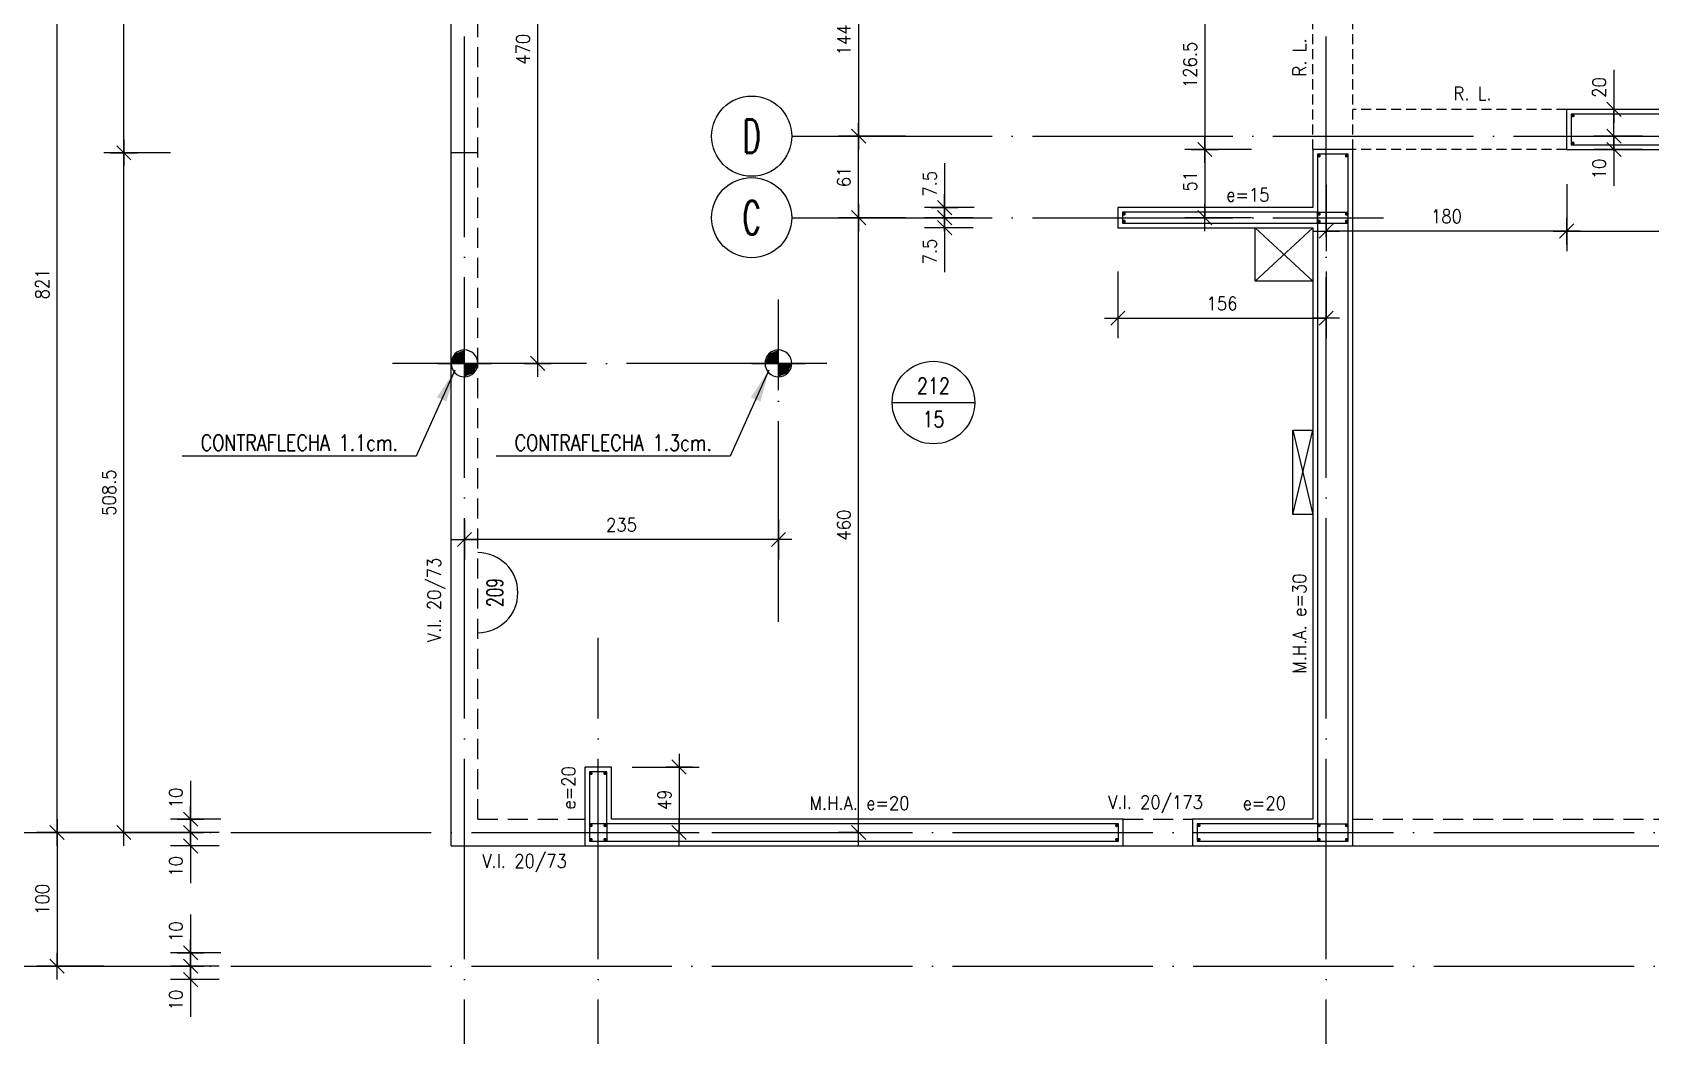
# Model space of a CAD drawing. Extents: x 2771 to 11885, y 4059 to 11529.
# Drawn here: x 3378 to 4589, y 4711 to 5461 of the extents above; entities that cross this region are included whole.
import ezdxf
from ezdxf.enums import TextEntityAlignment as Align

# ---------------------------------------------------------------- set-up
doc = ezdxf.new("R2010")
doc.units = 0
doc.header["$LTSCALE"] = 60
doc.header["$PDMODE"] = 1
for name, pattern in [('EJES', [3, 2.5, -0.25, 0, -0.25]), ('HIDDEN', [0.375, 0.25, -0.125]), ('HIDDEN2', [0.1875, 0.125, -0.0625])]:
    doc.linetypes.add(name, pattern=pattern)
doc.layers.get('0').update_dxf_attribs({"linetype": 'CONTINUOUS'})
doc.layers.get('DEFPOINTS').update_dxf_attribs({"linetype": 'CONTINUOUS'})
for name, color, linetype in [('COTAS', 3, 'CONTINUOUS'), ('CRUCES', 9, 'CONTINUOUS'), ('EJES', 1, 'EJES'), ('MALLA', 1, 'CONTINUOUS'), ('MUROS', 4, 'CONTINUOUS'), ('REFUERZOS', 3, 'HIDDEN2'), ('SHAFT', 1, 'CONTINUOUS'), ('TEXTO', 3, 'CONTINUOUS'), ('TEXTOS', 2, 'CONTINUOUS'), ('VIGAS', 2, 'CONTINUOUS')]:
    doc.layers.add(name, color=color, linetype=linetype)
doc.layers.add('RLA-LOSAS', color=3, linetype='CONTINUOUS', lineweight=9)
doc.styles.add('COTAS', font='romans.shx', dxfattribs={"width": 0.9})
doc.styles.add('ROMANS', font='romans.shx', dxfattribs={"width": 0.9, "height": 10})
doc.dimstyles.new('50', dxfattribs={"dimtxt": 10, "dimasz": 1, "dimexe": 15, "dimexo": 0, "dimgap": 6, "dimtad": 1, "dimdec": 8, "dimdsep": 46, "dimtxsty": 'COTAS', "dimblk": '$COTA$', "dimcen": 0.09, "dimdle": 10, "dimclrd": 256, "dimclre": 256, "dimclrt": 2, "dimadec": 0, "dimazin": 0, "dimtfac": 1, "dimtdec": 8, "dimtmove": 0, "dimatfit": 2, "dimfxl": 35, "dimfxlon": 1, "dimtolj": 1, "dimarcsym": 0})
doc.dimstyles.new('50$7', dxfattribs={"dimtxt": 10, "dimasz": 12, "dimexe": 15, "dimexo": 0, "dimgap": 6, "dimtad": 1, "dimdec": 8, "dimdsep": 46, "dimtxsty": 'COTAS', "dimblk": '$COTA$', "dimcen": 0.09, "dimdle": 10, "dimclrd": 256, "dimclre": 256, "dimclrt": 2, "dimadec": 0, "dimazin": 0, "dimtfac": 1, "dimtdec": 8, "dimtmove": 0, "dimatfit": 2, "dimfxl": 35, "dimfxlon": 1, "dimtolj": 1, "dimarcsym": 0})

# ---------------------------------------------------------------- blocks, each defined once
blk = doc.blocks.new('$COTA$')
at = {"layer": 'COTAS'}
for p, q in [((0, -10), (0, 10)), ((5.303, 5.303), (-5.303, -5.303)), ((10, 0), (-10, 0))]:
    blk.add_line(p, q, dxfattribs=at)
blk = doc.blocks.new('*D15')
at = {"layer": 'COTAS', "lineweight": -2, "transparency": 16777216}
for p, q in [((3396.5, 5683.7), (3411.5, 5683.7)), ((3396.5, 4863.7), (3396.5, 5682.7)), ((3396.5, 4862.7), (3381.5, 4862.7))]:
    blk.add_line(p, q, dxfattribs=at)
at = {"layer": 'DEFPOINTS', "color": 0, "transparency": 16777216}
for p in [(3396.5, 5683.7), (3396.5, 5683.7), (3396.5, 4862.7)]:
    blk.add_point(p, dxfattribs=at)
at = {"layer": 'COTAS', "lineweight": -2, "transparency": 16777216}
for p, rotation in [((3396.5, 5683.7), 90), ((3396.5, 4862.7), 270)]:
    blk.add_blockref('$COTA$', p, dxfattribs=dict(at, rotation=rotation))
at = {"layer": 'COTAS', "color": 2, "transparency": 16777216, "insert": (3385.5, 5273.2), "char_height": 10, "attachment_point": 5, "rotation": 90, "style": 'COTAS'}
blk.add_mtext('\\A1;821', dxfattribs=at)
blk = doc.blocks.new('*D30')
at = {"layer": 'COTAS', "lineweight": -2, "transparency": 16777216}
for p, q in [((3431.5, 4862.7), (3381.5, 4862.7)), ((3396.5, 4861.7), (3396.5, 4763.7)), ((3431.5, 4762.7), (3381.5, 4762.7))]:
    blk.add_line(p, q, dxfattribs=at)
at = {"layer": 'DEFPOINTS', "color": 0, "transparency": 16777216}
for p in [(3467.6, 4862.7), (3396.5, 4762.7), (3467.6, 4762.7)]:
    blk.add_point(p, dxfattribs=at)
at = {"layer": 'COTAS', "lineweight": -2, "transparency": 16777216}
for p, rotation in [((3396.5, 4862.7), 90), ((3396.5, 4762.7), 270)]:
    blk.add_blockref('$COTA$', p, dxfattribs=dict(at, rotation=rotation))
at = {"layer": 'COTAS', "color": 2, "transparency": 16777216, "insert": (3385.5, 4812.7), "char_height": 10, "attachment_point": 5, "rotation": 90, "style": 'COTAS'}
blk.add_mtext('\\A1;100', dxfattribs=at)
blk = doc.blocks.new('*D39')
at = {"layer": 'COTAS', "lineweight": -2, "transparency": 16777216}
for p, q in [((4190.5, 5282.5), (4190.5, 5232.5)), ((4346.5, 5282.5), (4346.5, 5232.5)), ((4191.5, 5247.5), (4345.5, 5247.5))]:
    blk.add_line(p, q, dxfattribs=at)
at = {"layer": 'DEFPOINTS', "color": 0, "transparency": 16777216}
for p in [(4190.5, 5293), (4346.5, 5293), (4346.5, 5247.5)]:
    blk.add_point(p, dxfattribs=at)
at = {"layer": 'COTAS', "lineweight": -2, "transparency": 16777216, "rotation": 180}
blk.add_blockref('$COTA$', (4190.5, 5247.5), dxfattribs=at)
at = {"layer": 'COTAS', "lineweight": -2, "transparency": 16777216}
blk.add_blockref('$COTA$', (4346.5, 5247.5), dxfattribs=at)
at = {"layer": 'COTAS', "color": 2, "transparency": 16777216, "insert": (4268.5, 5258.5), "char_height": 10, "attachment_point": 5, "style": 'COTAS'}
blk.add_mtext('\\A1;156', dxfattribs=at)
blk = doc.blocks.new('*D52')
at = {"layer": 'COTAS', "lineweight": -2, "transparency": 16777216}
for p, q in [((4290.6, 5500.2), (4240.6, 5500.2)), ((4255.6, 5499.2), (4255.6, 5374.7)), ((4290.6, 5373.7), (4240.6, 5373.7))]:
    blk.add_line(p, q, dxfattribs=at)
at = {"layer": 'DEFPOINTS', "color": 0, "transparency": 16777216}
for p in [(4303.6, 5500.2), (4255.6, 5373.7), (4303.6, 5373.7)]:
    blk.add_point(p, dxfattribs=at)
at = {"layer": 'COTAS', "lineweight": -2, "transparency": 16777216}
for p, rotation in [((4255.6, 5500.2), 90), ((4255.6, 5373.7), 270)]:
    blk.add_blockref('$COTA$', p, dxfattribs=dict(at, rotation=rotation))
at = {"layer": 'COTAS', "color": 2, "transparency": 16777216, "insert": (4244.6, 5437), "char_height": 10, "attachment_point": 5, "rotation": 90, "style": 'COTAS'}
blk.add_mtext('\\A1;126.5', dxfattribs=at)
blk = doc.blocks.new('*D53')
at = {"layer": 'COTAS', "lineweight": -2, "transparency": 16777216}
for p, q in [((4290.6, 5373.7), (4240.6, 5373.7)), ((4255.6, 5372.7), (4255.6, 5323.7)), ((4290.6, 5322.7), (4240.6, 5322.7))]:
    blk.add_line(p, q, dxfattribs=at)
at = {"layer": 'DEFPOINTS', "color": 0, "transparency": 16777216}
for p in [(4303.6, 5373.7), (4255.6, 5322.7), (4301.1, 5322.7)]:
    blk.add_point(p, dxfattribs=at)
at = {"layer": 'COTAS', "lineweight": -2, "transparency": 16777216}
for p, rotation in [((4255.6, 5373.7), 90), ((4255.6, 5322.7), 270)]:
    blk.add_blockref('$COTA$', p, dxfattribs=dict(at, rotation=rotation))
at = {"layer": 'COTAS', "color": 2, "transparency": 16777216, "insert": (4244.6, 5350), "char_height": 10, "attachment_point": 5, "rotation": 90, "style": 'COTAS'}
blk.add_mtext('\\A1;51', dxfattribs=at)
blk = doc.blocks.new('*D54')
at = {"layer": 'COTAS', "lineweight": -2, "transparency": 16777216}
for p, q in [((4526.5, 5347.7), (4526.5, 5297.7)), ((4920.5, 5347.7), (4920.5, 5297.7)), ((4527.5, 5312.7), (4919.5, 5312.7))]:
    blk.add_line(p, q, dxfattribs=at)
at = {"layer": 'DEFPOINTS', "color": 0, "transparency": 16777216}
for p in [(4526.5, 5366.2), (4920.5, 5366.2), (4920.5, 5312.7)]:
    blk.add_point(p, dxfattribs=at)
at = {"layer": 'COTAS', "lineweight": -2, "transparency": 16777216, "rotation": 180}
blk.add_blockref('$COTA$', (4526.5, 5312.7), dxfattribs=at)
at = {"layer": 'COTAS', "lineweight": -2, "transparency": 16777216}
blk.add_blockref('$COTA$', (4920.5, 5312.7), dxfattribs=at)
at = {"layer": 'COTAS', "color": 2, "transparency": 16777216, "insert": (4723.5, 5323.7), "char_height": 10, "attachment_point": 5, "style": 'COTAS'}
blk.add_mtext('\\A1;394', dxfattribs=at)
blk = doc.blocks.new('*D71')
at = {"layer": 'COTAS', "lineweight": -2, "transparency": 16777216}
for p, q in [((3801.5, 4542.7), (3801.5, 4492.7)), ((4194.5, 4542.7), (4194.5, 4492.7)), ((3802.5, 4507.7), (4193.5, 4507.7))]:
    blk.add_line(p, q, dxfattribs=at)
at = {"layer": 'DEFPOINTS', "color": 0, "transparency": 16777216}
for p in [(3801.5, 4852.7), (4194.5, 4852.7), (4194.5, 4507.7)]:
    blk.add_point(p, dxfattribs=at)
at = {"layer": 'COTAS', "lineweight": -2, "transparency": 16777216, "rotation": 180}
blk.add_blockref('$COTA$', (3801.5, 4507.7), dxfattribs=at)
at = {"layer": 'COTAS', "lineweight": -2, "transparency": 16777216}
blk.add_blockref('$COTA$', (4194.5, 4507.7), dxfattribs=at)
at = {"layer": 'COTAS', "color": 2, "transparency": 16777216, "insert": (3998, 4518.7), "char_height": 10, "attachment_point": 5, "style": 'COTAS'}
blk.add_mtext('\\A1;393', dxfattribs=at)
blk = doc.blocks.new('*D72')
at = {"layer": 'COTAS', "lineweight": -2, "transparency": 16777216}
for p, q in [((4194.5, 4542.7), (4194.5, 4492.7)), ((4246.5, 4542.7), (4246.5, 4492.7)), ((4195.5, 4507.7), (4245.5, 4507.7))]:
    blk.add_line(p, q, dxfattribs=at)
at = {"layer": 'DEFPOINTS', "color": 0, "transparency": 16777216}
for p in [(4194.5, 4852.7), (4246.5, 4852.7), (4246.5, 4507.7)]:
    blk.add_point(p, dxfattribs=at)
at = {"layer": 'COTAS', "lineweight": -2, "transparency": 16777216, "rotation": 180}
blk.add_blockref('$COTA$', (4194.5, 4507.7), dxfattribs=at)
at = {"layer": 'COTAS', "lineweight": -2, "transparency": 16777216}
blk.add_blockref('$COTA$', (4246.5, 4507.7), dxfattribs=at)
at = {"layer": 'COTAS', "color": 2, "transparency": 16777216, "insert": (4220.5, 4518.7), "char_height": 10, "attachment_point": 5, "style": 'COTAS'}
blk.add_mtext('\\A1;52', dxfattribs=at)
blk = doc.blocks.new('*D75')
at = {"layer": 'COTAS', "lineweight": -2, "transparency": 16777216}
for p, q in [((3827.1, 4911.7), (3877.1, 4911.7)), ((3862.1, 4910.7), (3862.1, 4863.7)), ((3827.1, 4862.7), (3877.1, 4862.7))]:
    blk.add_line(p, q, dxfattribs=at)
at = {"layer": 'DEFPOINTS', "color": 0, "transparency": 16777216}
for p in [(3801.5, 4911.7), (3801.5, 4862.7), (3862.1, 4862.7)]:
    blk.add_point(p, dxfattribs=at)
at = {"layer": 'COTAS', "lineweight": -2, "transparency": 16777216}
for p, rotation in [((3862.1, 4911.7), 90), ((3862.1, 4862.7), 270)]:
    blk.add_blockref('$COTA$', p, dxfattribs=dict(at, rotation=rotation))
at = {"layer": 'COTAS', "color": 2, "transparency": 16777216, "insert": (3851.1, 4887.2), "char_height": 10, "attachment_point": 5, "rotation": 90, "style": 'COTAS'}
blk.add_mtext('\\A1;49', dxfattribs=at)
blk = doc.blocks.new('*D83')
at = {"layer": 'COTAS', "lineweight": -2, "transparency": 16777216}
for p, q in [((3481.5, 5371.2), (3431.5, 5371.2)), ((3446.5, 4863.7), (3446.5, 5370.2)), ((3481.5, 4862.7), (3431.5, 4862.7))]:
    blk.add_line(p, q, dxfattribs=at)
at = {"layer": 'DEFPOINTS', "color": 0, "transparency": 16777216}
for p in [(3446.5, 5371.2), (3691.5, 5371.2), (3691.5, 4862.7)]:
    blk.add_point(p, dxfattribs=at)
at = {"layer": 'COTAS', "lineweight": -2, "transparency": 16777216}
for p, rotation in [((3446.5, 5371.2), 90), ((3446.5, 4862.7), 270)]:
    blk.add_blockref('$COTA$', p, dxfattribs=dict(at, rotation=rotation))
at = {"layer": 'COTAS', "color": 2, "transparency": 16777216, "insert": (3435.5, 5117), "char_height": 10, "attachment_point": 5, "rotation": 90, "style": 'COTAS'}
blk.add_mtext('\\A1;508.5', dxfattribs=at)
blk = doc.blocks.new('*D84')
at = {"layer": 'COTAS', "lineweight": -2, "transparency": 16777216}
for p, q in [((3481.5, 5683.7), (3431.5, 5683.7)), ((3446.5, 5372.2), (3446.5, 5682.7)), ((3481.5, 5371.2), (3431.5, 5371.2))]:
    blk.add_line(p, q, dxfattribs=at)
at = {"layer": 'DEFPOINTS', "color": 0, "transparency": 16777216}
for p in [(3446.5, 5683.7), (3691.5, 5683.7), (3691.5, 5371.2)]:
    blk.add_point(p, dxfattribs=at)
at = {"layer": 'COTAS', "lineweight": -2, "transparency": 16777216}
for p, rotation in [((3446.5, 5683.7), 90), ((3446.5, 5371.2), 270)]:
    blk.add_blockref('$COTA$', p, dxfattribs=dict(at, rotation=rotation))
at = {"layer": 'COTAS', "color": 2, "transparency": 16777216, "insert": (3435.5, 5527.5), "char_height": 10, "attachment_point": 5, "rotation": 90, "style": 'COTAS'}
blk.add_mtext('\\A1;312.5', dxfattribs=at)
blk = doc.blocks.new('*D116')
at = {"layer": 'COTAS', "lineweight": -2, "transparency": 16777216}
for p, q in [((4082.3, 5322.7), (4045.9, 5322.7)), ((4060.9, 5323.7), (4060.9, 5324.7)), ((4060.9, 5322.7), (4060.9, 5315.2)), ((4082.3, 5315.2), (4045.9, 5315.2)), ((4060.9, 5314.2), (4060.9, 5282))]:
    blk.add_line(p, q, dxfattribs=at)
at = {"layer": 'DEFPOINTS', "color": 0, "transparency": 16777216}
for p in [(4060.9, 5322.7), (4082.3, 5322.7), (4082.3, 5315.2)]:
    blk.add_point(p, dxfattribs=at)
at = {"layer": 'COTAS', "lineweight": -2, "transparency": 16777216}
for p, rotation in [((4060.9, 5322.7), 270), ((4060.9, 5315.2), 90)]:
    blk.add_blockref('$COTA$', p, dxfattribs=dict(at, rotation=rotation))
at = {"layer": 'COTAS', "color": 2, "transparency": 16777216, "insert": (4049.9, 5297.4), "char_height": 10, "attachment_point": 5, "rotation": 90, "style": 'COTAS'}
blk.add_mtext('\\A1;7.5', dxfattribs=at)
blk = doc.blocks.new('*D117')
at = {"layer": 'COTAS', "lineweight": -2, "transparency": 16777216}
for p, q in [((4060.9, 5363.5), (4060.9, 5330.2)), ((4083.1, 5330.2), (4045.9, 5330.2)), ((4060.9, 5331.2), (4060.9, 5332.2)), ((4060.9, 5322.7), (4060.9, 5330.2)), ((4060.9, 5322.7), (4060.9, 5330.2)), ((4082.3, 5322.7), (4045.9, 5322.7)), ((4060.9, 5321.7), (4060.9, 5320.7))]:
    blk.add_line(p, q, dxfattribs=at)
at = {"layer": 'DEFPOINTS', "color": 0, "transparency": 16777216}
for p in [(4060.9, 5330.2), (4083.1, 5330.2), (4082.3, 5322.7)]:
    blk.add_point(p, dxfattribs=at)
at = {"layer": 'COTAS', "lineweight": -2, "transparency": 16777216}
for p, rotation in [((4060.9, 5330.2), 270), ((4060.9, 5322.7), 90)]:
    blk.add_blockref('$COTA$', p, dxfattribs=dict(at, rotation=rotation))
at = {"layer": 'COTAS', "color": 2, "transparency": 16777216, "insert": (4049.9, 5348.1), "char_height": 10, "attachment_point": 5, "rotation": 90, "style": 'COTAS'}
blk.add_mtext('\\A1;7.5', dxfattribs=at)
blk = doc.blocks.new('*D122')
at = {"layer": 'COTAS', "lineweight": -2, "transparency": 16777216}
for p, q in [((3517.9, 4862.7), (3481.5, 4862.7)), ((3496.5, 4863.7), (3496.5, 4864.7)), ((3496.5, 4862.7), (3496.5, 4852.7)), ((3517.9, 4852.7), (3481.5, 4852.7)), ((3496.5, 4851.7), (3496.5, 4824.8))]:
    blk.add_line(p, q, dxfattribs=at)
at = {"layer": 'DEFPOINTS', "color": 0, "transparency": 16777216}
for p in [(3496.5, 4862.7), (3517.9, 4862.7), (3517.9, 4852.7)]:
    blk.add_point(p, dxfattribs=at)
at = {"layer": 'COTAS', "lineweight": -2, "transparency": 16777216}
for p, rotation in [((3496.5, 4862.7), 270), ((3496.5, 4852.7), 90)]:
    blk.add_blockref('$COTA$', p, dxfattribs=dict(at, rotation=rotation))
at = {"layer": 'COTAS', "color": 2, "transparency": 16777216, "insert": (3485.5, 4837.4), "char_height": 10, "attachment_point": 5, "rotation": 90, "style": 'COTAS'}
blk.add_mtext('\\A1;10', dxfattribs=at)
blk = doc.blocks.new('*D123')
at = {"layer": 'COTAS', "lineweight": -2, "transparency": 16777216}
for p, q in [((3496.5, 4901.3), (3496.5, 4872.7)), ((3519, 4872.7), (3481.5, 4872.7)), ((3496.5, 4873.7), (3496.5, 4874.7)), ((3496.5, 4862.7), (3496.5, 4872.7)), ((3496.5, 4862.7), (3496.5, 4872.7)), ((3517.9, 4862.7), (3481.5, 4862.7)), ((3496.5, 4861.7), (3496.5, 4860.7))]:
    blk.add_line(p, q, dxfattribs=at)
at = {"layer": 'DEFPOINTS', "color": 0, "transparency": 16777216}
for p in [(3496.5, 4872.7), (3519, 4872.7), (3517.9, 4862.7)]:
    blk.add_point(p, dxfattribs=at)
at = {"layer": 'COTAS', "lineweight": -2, "transparency": 16777216}
for p, rotation in [((3496.5, 4872.7), 270), ((3496.5, 4862.7), 90)]:
    blk.add_blockref('$COTA$', p, dxfattribs=dict(at, rotation=rotation))
at = {"layer": 'COTAS', "color": 2, "transparency": 16777216, "insert": (3485.5, 4888.6), "char_height": 10, "attachment_point": 5, "rotation": 90, "style": 'COTAS'}
blk.add_mtext('\\A1;10', dxfattribs=at)
blk = doc.blocks.new('*D124')
at = {"layer": 'COTAS', "lineweight": -2, "transparency": 16777216}
for p, q in [((3517.9, 4762.7), (3481.5, 4762.7)), ((3496.5, 4763.7), (3496.5, 4764.7)), ((3496.5, 4762.7), (3496.5, 4752.7)), ((3517.9, 4752.7), (3481.5, 4752.7)), ((3496.5, 4751.7), (3496.5, 4724.8))]:
    blk.add_line(p, q, dxfattribs=at)
at = {"layer": 'DEFPOINTS', "color": 0, "transparency": 16777216}
for p in [(3496.5, 4762.7), (3517.9, 4762.7), (3517.9, 4752.7)]:
    blk.add_point(p, dxfattribs=at)
at = {"layer": 'COTAS', "lineweight": -2, "transparency": 16777216}
for p, rotation in [((3496.5, 4762.7), 270), ((3496.5, 4752.7), 90)]:
    blk.add_blockref('$COTA$', p, dxfattribs=dict(at, rotation=rotation))
at = {"layer": 'COTAS', "color": 2, "transparency": 16777216, "insert": (3485.5, 4737.4), "char_height": 10, "attachment_point": 5, "rotation": 90, "style": 'COTAS'}
blk.add_mtext('\\A1;10', dxfattribs=at)
blk = doc.blocks.new('*D125')
at = {"layer": 'COTAS', "lineweight": -2, "transparency": 16777216}
for p, q in [((3496.5, 4801.3), (3496.5, 4772.7)), ((3519, 4772.7), (3481.5, 4772.7)), ((3496.5, 4773.7), (3496.5, 4774.7)), ((3496.5, 4762.7), (3496.5, 4772.7)), ((3496.5, 4762.7), (3496.5, 4772.7)), ((3517.9, 4762.7), (3481.5, 4762.7)), ((3496.5, 4761.7), (3496.5, 4760.7))]:
    blk.add_line(p, q, dxfattribs=at)
at = {"layer": 'DEFPOINTS', "color": 0, "transparency": 16777216}
for p in [(3496.5, 4772.7), (3519, 4772.7), (3517.9, 4762.7)]:
    blk.add_point(p, dxfattribs=at)
at = {"layer": 'COTAS', "lineweight": -2, "transparency": 16777216}
for p, rotation in [((3496.5, 4772.7), 270), ((3496.5, 4762.7), 90)]:
    blk.add_blockref('$COTA$', p, dxfattribs=dict(at, rotation=rotation))
at = {"layer": 'COTAS', "color": 2, "transparency": 16777216, "insert": (3485.5, 4788.6), "char_height": 10, "attachment_point": 5, "rotation": 90, "style": 'COTAS'}
blk.add_mtext('\\A1;10', dxfattribs=at)
blk = doc.blocks.new('*D147')
at = {"layer": 'COTAS', "lineweight": -2, "transparency": 16777216}
for p, q in [((4346.5, 5347.2), (4346.5, 5297.7)), ((4526.5, 5347.2), (4526.5, 5297.7)), ((4525.5, 5312.7), (4347.5, 5312.7))]:
    blk.add_line(p, q, dxfattribs=at)
at = {"layer": 'DEFPOINTS', "color": 0, "transparency": 16777216}
for p in [(4346.5, 5347.2), (4526.5, 5347.2), (4346.5, 5312.7)]:
    blk.add_point(p, dxfattribs=at)
at = {"layer": 'COTAS', "lineweight": -2, "transparency": 16777216, "rotation": 180}
blk.add_blockref('$COTA$', (4346.5, 5312.7), dxfattribs=at)
at = {"layer": 'COTAS', "lineweight": -2, "transparency": 16777216}
blk.add_blockref('$COTA$', (4526.5, 5312.7), dxfattribs=at)
at = {"layer": 'COTAS', "color": 2, "transparency": 16777216, "insert": (4436.5, 5323.7), "char_height": 10, "attachment_point": 5, "style": 'COTAS'}
blk.add_mtext('\\A1;180', dxfattribs=at)
blk = doc.blocks.new('*D152')
at = {"layer": 'COTAS', "lineweight": -2, "transparency": 16777216}
for p, q in [((4583.3, 5383.7), (4546.9, 5383.7)), ((4561.9, 5384.7), (4561.9, 5385.7)), ((4561.9, 5383.7), (4561.9, 5373.7)), ((4583.3, 5373.7), (4546.9, 5373.7)), ((4561.9, 5372.7), (4561.9, 5346.4))]:
    blk.add_line(p, q, dxfattribs=at)
at = {"layer": 'DEFPOINTS', "color": 0, "transparency": 16777216}
for p in [(4561.9, 5383.7), (4583.3, 5383.7), (4583.3, 5373.7)]:
    blk.add_point(p, dxfattribs=at)
at = {"layer": 'COTAS', "lineweight": -2, "transparency": 16777216}
for p, rotation in [((4561.9, 5383.7), 270), ((4561.9, 5373.7), 90)]:
    blk.add_blockref('$COTA$', p, dxfattribs=dict(at, rotation=rotation))
at = {"layer": 'COTAS', "color": 2, "transparency": 16777216, "insert": (4550.9, 5359.1), "char_height": 10, "attachment_point": 5, "rotation": 90, "style": 'COTAS'}
blk.add_mtext('\\A1;10', dxfattribs=at)
blk = doc.blocks.new('*D153')
at = {"layer": 'COTAS', "lineweight": -2, "transparency": 16777216}
for p, q in [((4561.9, 5433.4), (4561.9, 5403.7)), ((4584.7, 5403.7), (4546.9, 5403.7)), ((4561.9, 5384.7), (4561.9, 5402.7)), ((4583.3, 5383.7), (4546.9, 5383.7))]:
    blk.add_line(p, q, dxfattribs=at)
at = {"layer": 'DEFPOINTS', "color": 0, "transparency": 16777216}
for p in [(4561.9, 5403.7), (4584.7, 5403.7), (4583.3, 5383.7)]:
    blk.add_point(p, dxfattribs=at)
at = {"layer": 'COTAS', "lineweight": -2, "transparency": 16777216}
for p, rotation in [((4561.9, 5403.7), 90), ((4561.9, 5383.7), 270)]:
    blk.add_blockref('$COTA$', p, dxfattribs=dict(at, rotation=rotation))
at = {"layer": 'COTAS', "color": 2, "transparency": 16777216, "insert": (4550.9, 5420.1), "char_height": 10, "attachment_point": 5, "rotation": 90, "style": 'COTAS'}
blk.add_mtext('\\A1;20', dxfattribs=at)
blk = doc.blocks.new('*D176')
at = {"layer": 'COTAS', "lineweight": -2, "transparency": 16777216}
for p, q in [((3996.5, 5322.7), (4011.5, 5322.7)), ((3996.5, 4863.7), (3996.5, 5321.7)), ((3996.5, 4862.7), (3981.5, 4862.7))]:
    blk.add_line(p, q, dxfattribs=at)
at = {"layer": 'DEFPOINTS', "color": 0, "transparency": 16777216}
for p in [(3996.5, 5322.7), (3996.5, 5322.7), (3996.5, 4862.7)]:
    blk.add_point(p, dxfattribs=at)
at = {"layer": 'COTAS', "lineweight": -2, "transparency": 16777216}
for p, rotation in [((3996.5, 5322.7), 90), ((3996.5, 4862.7), 270)]:
    blk.add_blockref('$COTA$', p, dxfattribs=dict(at, rotation=rotation))
at = {"layer": 'COTAS', "color": 2, "transparency": 16777216, "insert": (3985.5, 5092.7), "char_height": 10, "attachment_point": 5, "rotation": 90, "style": 'COTAS'}
blk.add_mtext('\\A1;460', dxfattribs=at)
blk = doc.blocks.new('*D178')
at = {"layer": 'COTAS', "lineweight": -2, "transparency": 16777216}
for p, q in [((4031.5, 5383.7), (3981.5, 5383.7)), ((3996.5, 5323.7), (3996.5, 5382.7)), ((4031.5, 5322.7), (3981.5, 5322.7))]:
    blk.add_line(p, q, dxfattribs=at)
at = {"layer": 'DEFPOINTS', "color": 0, "transparency": 16777216}
for p in [(3996.5, 5383.7), (4037.3, 5383.7), (4037.3, 5322.7)]:
    blk.add_point(p, dxfattribs=at)
at = {"layer": 'COTAS', "lineweight": -2, "transparency": 16777216}
for p, rotation in [((3996.5, 5383.7), 90), ((3996.5, 5322.7), 270)]:
    blk.add_blockref('$COTA$', p, dxfattribs=dict(at, rotation=rotation))
at = {"layer": 'COTAS', "color": 2, "transparency": 16777216, "insert": (3985.5, 5353.2), "char_height": 10, "attachment_point": 5, "rotation": 90, "style": 'COTAS'}
blk.add_mtext('\\A1;61', dxfattribs=at)
blk = doc.blocks.new('*D182')
at = {"layer": 'COTAS', "lineweight": -2, "transparency": 16777216}
for p, q in [((4031.5, 5527.7), (3981.5, 5527.7)), ((3996.5, 5526.7), (3996.5, 5384.7)), ((4031.5, 5383.7), (3981.5, 5383.7))]:
    blk.add_line(p, q, dxfattribs=at)
at = {"layer": 'DEFPOINTS', "color": 0, "transparency": 16777216}
for p in [(4071, 5527.7), (3996.5, 5383.7), (4071, 5383.7)]:
    blk.add_point(p, dxfattribs=at)
at = {"layer": 'COTAS', "lineweight": -2, "transparency": 16777216}
for p, rotation in [((3996.5, 5527.7), 90), ((3996.5, 5383.7), 270)]:
    blk.add_blockref('$COTA$', p, dxfattribs=dict(at, rotation=rotation))
at = {"layer": 'COTAS', "color": 2, "transparency": 16777216, "insert": (3985.5, 5455.7), "char_height": 10, "attachment_point": 5, "rotation": 90, "style": 'COTAS'}
blk.add_mtext('\\A1;144', dxfattribs=at)
blk = doc.blocks.new('$EJE$')
at = {"color": 6}
blk.add_circle((0, 0), 30, dxfattribs=at)
at = {"color": 6, "style": 'COTAS', "width": 0.6}
blk.add_attdef('EJE', text='', height=25, dxfattribs=at).set_placement((0, 0), align=Align.MIDDLE)
blk = doc.blocks.new('LOSA')
at = {"color": 6, "linetype": 'Continuous'}
blk.add_line((-30.9, 0), (30.9, 0), dxfattribs=at)
at = {"color": 3, "linetype": 'Continuous'}
blk.add_circle((0, 0), 30.9, dxfattribs=at)
at = {"color": 2, "style": 'COTAS', "width": 0.8}
for tag, p in [('NUMERO', (0, 12.5)), ('E', (0, -12.5))]:
    blk.add_attdef(tag, text='', height=12, dxfattribs=at).set_placement(p, align=Align.MIDDLE)
at = {"layer": 'RLA-LOSAS', "style": 'COTAS', "flags": 1}
blk.add_attdef('DIRVER', text='', height=8.09, rotation=90, dxfattribs=at).set_placement((-30.5, 40), align=Align.MIDDLE)
at = {"layer": 'RLA-LOSAS', "linetype": 'ByBlock', "style": 'COTAS', "flags": 1}
blk.add_attdef('CUAVER', text='', height=8.09, rotation=90, dxfattribs=at).set_placement((-49.7, -4.9), align=Align.MIDDLE)
at = {"layer": 'RLA-LOSAS', "style": 'COTAS', "flags": 1}
blk.add_attdef('DIRHOR', text='', height=8.09, dxfattribs=at).set_placement((37.9, -29.3), align=Align.MIDDLE)
at = {"layer": 'RLA-LOSAS', "linetype": 'ByBlock', "style": 'COTAS', "flags": 1}
blk.add_attdef('CUAHOR', text='', height=8.09, dxfattribs=at).set_placement((-9.4, -47.7), align=Align.MIDDLE)
at = {"layer": 'RLA-LOSAS', "style": 'COTAS', "width": 0.7, "flags": 1}
blk.add_attdef('CONTRAFLECHA', text='', height=10, dxfattribs=at).set_placement((0, -67.5), align=Align.MIDDLE)
blk = doc.blocks.new('$VIGA$')
at = {"color": 2}
blk.add_arc((0, 0), 30, 180, 0, dxfattribs=at)
at = {"color": 3, "style": 'COTAS', "width": 0.7}
blk.add_attdef('NUMERO', text='', height=12, rotation=360, dxfattribs=at).set_placement((0.1, -12.8), align=Align.MIDDLE)
blk = doc.blocks.new('*U250')
at = {"layer": 'TEXTO', "linetype": 'Continuous'}
for points in [[(-0.1, 0), (0, 0), (-0.071, 0.071)], [(0, 0.1), (-0.071, 0.071), (0, 0)], [(0.1, 0), (0, 0), (0.071, -0.071)], [(0, -0.1), (0.071, -0.071), (0, 0)]]:
    blk.add_solid(points, dxfattribs=at)
blk = doc.blocks.new('PUNTO')
at = {"layer": 'TEXTO', "color": 3, "linetype": 'Continuous'}
for p, q in [((0, -0.2), (0, 0.2)), ((-0.2, 0), (0.2, 0))]:
    blk.add_line(p, q, dxfattribs=at)
blk.add_circle((0, 0), 0.1, dxfattribs=at)
blk.add_blockref('*U250', (0, 0), dxfattribs=at)
blk = doc.blocks.new('*D254')
at = {"layer": 'COTAS', "lineweight": -2, "transparency": 16777216}
for p, q in [((3701.5, 5096.9), (3701.5, 5066.9)), ((3936.5, 5096.9), (3936.5, 5066.9)), ((3935.5, 5081.9), (3702.5, 5081.9))]:
    blk.add_line(p, q, dxfattribs=at)
at = {"layer": 'DEFPOINTS', "color": 0, "transparency": 16777216}
for p in [(3701.5, 5096.9), (3936.5, 5096.9), (3701.5, 5081.9)]:
    blk.add_point(p, dxfattribs=at)
at = {"layer": 'COTAS', "lineweight": -2, "transparency": 16777216, "rotation": 180}
blk.add_blockref('$COTA$', (3701.5, 5081.9), dxfattribs=at)
at = {"layer": 'COTAS', "lineweight": -2, "transparency": 16777216}
blk.add_blockref('$COTA$', (3936.5, 5081.9), dxfattribs=at)
at = {"layer": 'COTAS', "color": 2, "transparency": 16777216, "insert": (3819, 5092.9), "char_height": 10, "attachment_point": 5, "style": 'COTAS'}
blk.add_mtext('\\A1;235', dxfattribs=at)
blk = doc.blocks.new('*D257')
at = {"layer": 'COTAS', "lineweight": -2, "transparency": 16777216}
for p, q in [((3780.9, 5683.7), (3741.3, 5683.7)), ((3756.3, 5214.7), (3756.3, 5682.7)), ((3780.9, 5213.7), (3741.3, 5213.7))]:
    blk.add_line(p, q, dxfattribs=at)
at = {"layer": 'DEFPOINTS', "color": 0, "transparency": 16777216}
for p in [(3756.3, 5683.7), (3780.9, 5683.7), (3780.9, 5213.7)]:
    blk.add_point(p, dxfattribs=at)
at = {"layer": 'COTAS', "lineweight": -2, "transparency": 16777216}
for p, rotation in [((3756.3, 5683.7), 90), ((3756.3, 5213.7), 270)]:
    blk.add_blockref('$COTA$', p, dxfattribs=dict(at, rotation=rotation))
at = {"layer": 'COTAS', "color": 2, "transparency": 16777216, "insert": (3745.3, 5448.7), "char_height": 10, "attachment_point": 5, "rotation": 90, "style": 'COTAS'}
blk.add_mtext('\\A1;470', dxfattribs=at)

msp = doc.modelspace()

# ---------------------------------------------------------------- linework, layer by layer
at = {"layer": 'CRUCES'}
for p, q in [((4293.45585631, 5275.20691493), (4336.45585631, 5315.20691493)), ((4293.45585631, 5315.20691493), (4336.45585631, 5275.20691493)), ((4321.45585631, 5100.70691493), (4336.45585631, 5163.70691493)), ((4321.45585631, 5163.70691493), (4336.45585631, 5100.70691493))]:
    msp.add_line(p, q, dxfattribs=at)
at = {"layer": 'EJES'}
for points in [[(3701.45585631, 4407.70691493), (3701.45585631, 6873.70691493)], [(4346.45585631, 4407.70691493), (4346.45585631, 6873.70691493)], [(3946.45585631, 5383.70691493), (7044.95585631, 5383.70691493)], [(3946.45585631, 5383.70691493), (7044.95585631, 5383.70691493)], [(3946.45585631, 5322.70691493), (4389.48756335, 5322.70691493)], [(3936.45585631, 5020.46501251), (3936.45585631, 5261.46862094)], [(3972.83665037, 5213.70691493), (3647.58527107, 5213.70691493)], [(3801.45585631, 4407.70691493), (3801.45585631, 5008.37674686)], [(3346.45585631, 4862.70691493), (7642.45585631, 4862.70691493)], [(3346.45585631, 4762.70691493), (7642.45585631, 4762.70691493)]]:
    msp.add_lwpolyline(points, dxfattribs=at)
at = {"layer": 'MALLA'}
for p, q in [((4339.95585631, 5318.70691493), (4339.95585631, 5326.70691493)), ((4339.95585631, 5326.70691493), (4362.95585631, 5326.70691493)), ((4339.95585631, 5326.70691493), (4339.95585631, 5318.70691493)), ((4339.95585631, 5318.70691493), (4362.95585631, 5318.70691493)), ((3807.95585631, 4869.20691493), (3794.95585631, 4869.20691493)), ((3807.95585631, 4869.20691493), (3807.95585631, 4856.20691493)), ((4339.95585631, 4869.20691493), (4362.95585631, 4869.20691493)), ((4339.95585631, 4869.20691493), (4339.95585631, 4856.20691493))]:
    msp.add_line(p, q, dxfattribs=at)
for points in [[(4529.95585631, 5377.20691493), (4908.95585631, 5377.20691493), (4908.95585631, 4856.20691493), (4931.95585631, 4856.20691493), (4931.95585631, 5377.20691493), (5313.95585631, 5377.20691493), (5313.95585631, 5400.20691493), (4529.95585631, 5400.20691493)], [(4193.95585631, 5318.70691493), (4339.95585631, 5318.70691493), (4339.95585631, 4869.20691493), (4249.95585631, 4869.20691493), (4249.95585631, 4856.20691493), (4362.95585631, 4856.20691493), (4362.95585631, 5370.20691493), (4339.95585631, 5370.20691493), (4339.95585631, 5326.70691493), (4193.95585631, 5326.70691493)], [(3794.95585631, 4908.20691493), (3794.95585631, 4856.20691493), (4190.95585631, 4856.20691493), (4190.95585631, 4869.20691493), (3807.95585631, 4869.20691493), (3807.95585631, 4908.20691493)]]:
    msp.add_lwpolyline(points, close=True, dxfattribs=at)
for points in [[(4530.58085631, 5398.95691493, 1.25, 1.25, -1), (4531.83085631, 5398.95691493, 1.25, 1.25, -1)], [(4530.58085631, 5378.45691493, 1.25, 1.25, -1), (4531.83085631, 5378.45691493, 1.25, 1.25, -1)], [(4340.58085631, 5368.95691493, 1.25, 1.25, -1), (4341.83085631, 5368.95691493, 1.25, 1.25, -1)], [(4361.08085631, 5368.95691493, 1.25, 1.25, -1), (4362.33085631, 5368.95691493, 1.25, 1.25, -1)], [(4194.58085631, 5325.45691493, 1.25, 1.25, -1), (4195.83085631, 5325.45691493, 1.25, 1.25, -1)], [(4194.58085631, 5319.95691493, 1.25, 1.25, -1), (4195.83085631, 5319.95691493, 1.25, 1.25, -1)], [(4340.58085631, 5325.45691493, 1.25, 1.25, -1), (4341.83085631, 5325.45691493, 1.25, 1.25, -1)], [(4340.58085631, 5325.45691493, 1.25, 1.25, -1), (4341.83085631, 5325.45691493, 1.25, 1.25, -1)], [(4340.58085631, 5319.95691493, 1.25, 1.25, -1), (4341.83085631, 5319.95691493, 1.25, 1.25, -1)], [(4340.58085631, 5319.95691493, 1.25, 1.25, -1), (4341.83085631, 5319.95691493, 1.25, 1.25, -1)], [(4361.08085631, 5325.45691493, 1.25, 1.25, -1), (4362.33085631, 5325.45691493, 1.25, 1.25, -1)], [(4361.08085631, 5319.95691493, 1.25, 1.25, -1), (4362.33085631, 5319.95691493, 1.25, 1.25, -1)], [(3795.58085631, 4906.95691493, 1.25, 1.25, -1), (3796.83085631, 4906.95691493, 1.25, 1.25, -1)], [(3806.08085631, 4906.95691493, 1.25, 1.25, -1), (3807.33085631, 4906.95691493, 1.25, 1.25, -1)], [(3795.58085631, 4867.95691493, 1.25, 1.25, -1), (3796.83085631, 4867.95691493, 1.25, 1.25, -1)], [(3795.58085631, 4857.45691493, 1.25, 1.25, -1), (3796.83085631, 4857.45691493, 1.25, 1.25, -1)], [(3806.08085631, 4867.95691493, 1.25, 1.25, -1), (3807.33085631, 4867.95691493, 1.25, 1.25, -1)], [(3806.08085631, 4857.45691493, 1.25, 1.25, -1), (3807.33085631, 4857.45691493, 1.25, 1.25, -1)], [(4189.08085631, 4867.95691493, 1.25, 1.25, -1), (4190.33085631, 4867.95691493, 1.25, 1.25, -1)], [(4189.08085631, 4857.45691493, 1.25, 1.25, -1), (4190.33085631, 4857.45691493, 1.25, 1.25, -1)], [(4250.58085631, 4867.95691493, 1.25, 1.25, -1), (4251.83085631, 4867.95691493, 1.25, 1.25, -1)], [(4250.58085631, 4857.45691493, 1.25, 1.25, -1), (4251.83085631, 4857.45691493, 1.25, 1.25, -1)], [(4340.58085631, 4867.95691493, 1.25, 1.25, -1), (4341.83085631, 4867.95691493, 1.25, 1.25, -1)], [(4340.58085631, 4857.45691493, 1.25, 1.25, -1), (4341.83085631, 4857.45691493, 1.25, 1.25, -1)], [(4361.08085631, 4867.95691493, 1.25, 1.25, -1), (4362.33085631, 4867.95691493, 1.25, 1.25, -1)], [(4361.08085631, 4857.45691493, 1.25, 1.25, -1), (4362.33085631, 4857.45691493, 1.25, 1.25, -1)]]:
    msp.add_lwpolyline(points, format="xyseb", close=True, dxfattribs=at)
at = {"layer": 'MUROS'}
for points in [[(4526.45585631, 5373.70691493), (4905.45585631, 5373.70691493), (4905.45585631, 4852.70691493), (4935.45585631, 4852.70691493), (4935.45585631, 5373.70691493), (5317.45585631, 5373.70691493), (5317.45585631, 5403.70691493), (4526.45585631, 5403.70691493)], [(4190.45585631, 5315.20691493), (4336.45585631, 5315.20691493), (4336.45585631, 4872.70691493), (4246.45585631, 4872.70691493), (4246.45585631, 4852.70691493), (4366.45585631, 4852.70691493), (4366.45585631, 5373.70691493), (4336.45585631, 5373.70691493), (4336.45585631, 5330.20691493), (4190.45585631, 5330.20691493)], [(3791.45585631, 4911.70691493), (3791.45585631, 4852.70691493), (4194.45585631, 4852.70691493), (4194.45585631, 4872.70691493), (3811.45585631, 4872.70691493), (3811.45585631, 4911.70691493)]]:
    msp.add_lwpolyline(points, close=True, dxfattribs=at)
at = {"layer": 'REFUERZOS'}
for p, q in [((4336.45585631, 5373.70691493), (4336.45585631, 5500.20691493)), ((4366.45585631, 5373.70691493), (4366.45585631, 5500.20691493)), ((4526.45585631, 5403.70691493), (4366.45585631, 5403.70691493)), ((4526.45585631, 5373.70691493), (4366.45585631, 5373.70691493))]:
    msp.add_line(p, q, dxfattribs=at)
at = {"layer": 'SHAFT'}
for points in [[(4336.45585631, 5275.20691493), (4293.45585631, 5275.20691493), (4293.45585631, 5315.20691493), (4336.45585631, 5315.20691493)], [(4321.45585631, 5163.70691493), (4336.45585631, 5163.70691493), (4336.45585631, 5100.70691493), (4321.45585631, 5100.70691493)]]:
    msp.add_lwpolyline(points, close=True, dxfattribs=at)
at = {"layer": 'VIGAS'}
for p, q in [((3691.45585631, 4852.70691493), (3691.45585631, 6428.70691493)), ((3711.45585631, 5371.20691493), (3691.45585631, 5371.20691493)), ((3691.45585631, 4852.70691493), (3791.45585631, 4852.70691493)), ((4194.45585631, 4852.70691493), (4246.45585631, 4852.70691493)), ((4366.45585631, 4852.70691493), (4905.45585631, 4852.70691493))]:
    msp.add_line(p, q, dxfattribs=at)
at = {"layer": 'VIGAS', "linetype": 'HIDDEN'}
for p, q in [((3711.45585631, 4872.70691493), (3711.45585631, 6408.70691493)), ((3711.45585631, 4872.70691493), (3791.45585631, 4872.70691493)), ((4194.45585631, 4872.70691493), (4246.45585631, 4872.70691493)), ((4366.45585631, 4872.70691493), (4905.45585631, 4872.70691493))]:
    msp.add_line(p, q, dxfattribs=at)

# ---------------------------------------------------------------- block references
for name, p, values in [('$EJE$', (3916.45585631, 5383.70691493), {'EJE': 'D'}), ('$EJE$', (3916.45585631, 5322.70691493), {'EJE': 'C'}), ('LOSA', (4052.51580213, 5184.38424102), {'NUMERO': '212', 'E': '15'})]:
    msp.add_blockref(name, p).add_auto_attribs(values)
at = {"rotation": 90}
msp.add_blockref('$VIGA$', (3711.45585631, 5042.15139042), dxfattribs=at).add_auto_attribs({'NUMERO': '209'})
at = {"layer": 'TEXTO', "color": 3, "xscale": -100, "yscale": 100, "zscale": 100, "rotation": 270}
for p in [(3701.45585631, 5213.70691493), (3936.45585631, 5213.70691493)]:
    msp.add_blockref('PUNTO', p, dxfattribs=at)

# ---------------------------------------------------------------- texts
at = {"layer": 'TEXTOS', "style": 'ROMANS', "width": 0.9}
for s, p in [('R. L.', (4326.56496398, 5442.60339814)), ('V.I. 20/73', (3679.45585631, 5036.76007616)), ('M.H.A. e=30', (4326.48960282, 5019.04598783)), ('e=20', (3779.45585631, 4896.18174707))]:
    msp.add_text(s, height=10, rotation=90, dxfattribs=at).set_placement(p, align=Align.MIDDLE)
at = {"layer": 'TEXTOS', "style": 'ROMANS'}
for s, height, width, p in [('R. L.', 10, 0.9, (4456.06280405, 5415.61736526)), (' e=15', 10, 0.9, (4284.73138589, 5339.84485542)), ('CONTRAFLECHA 1.1cm.', 12, 0.8, (3577.90954413, 5154.35141169)), ('CONTRAFLECHA 1.3cm.', 12, 0.8, (3812.90954413, 5154.35141169)), ('M.H.A. e=20', 10, 0.9, (3997.20585631, 4884.70691493)), ('V.I. 20/173', 10, 0.9, (4218.72530924, 4884.70691493)), ('e=20', 10, 0.9, (4300.15759342, 4884.70691493)), ('V.I. 20/73', 10, 0.9, (3746.45585631, 4840.70691493))]:
    msp.add_text(s, height=height, dxfattribs=dict(at, width=width)).set_placement(p, align=Align.MIDDLE)

# ---------------------------------------------------------------- dimensions: what is measured, and where the dimension line sits
at = {"layer": 'COTAS'}
for base, p1, p2, angle, picture, middle in [((3396.4558563143, 5683.7069149326), (3396.4558563143, 4862.7069149326), (3396.4558563143, 5683.7069149326), 90, '*D15', (3385.4558563143, 5273.2069149326)), ((3756.3064958307, 5683.7069149326), (3780.9308491761, 5213.7069149326), (3780.9308491761, 5683.7069149326), 90, '*D257', (3745.3064958307, 5448.7069149326)), ((3996.4558563143, 5383.7069149326), (4070.963697524, 5527.7069149326), (4070.963697524, 5383.7069149326), 90, '*D182', (3985.4558563143, 5455.7069149326)), ((3996.4558563143, 5383.7069149326), (4037.2763586247, 5322.7069149326), (4037.2763586247, 5383.7069149326), 90, '*D178', (3985.4558563143, 5353.2069149326)), ((3446.4558563143, 5371.2069149326), (3691.4558563143, 4862.7069149326), (3691.4558563143, 5371.2069149326), 90, '*D83', (3435.4558563143, 5116.9569149326)), ((3996.4558563143, 5322.7069149326), (3996.4558563143, 4862.7069149326), (3996.4558563143, 5322.7069149326), 90, '*D176', (3985.4558563143, 5092.7069149326)), ((3701.4558563143, 5081.8679189113), (3936.4558563143, 5096.8679189113), (3701.4558563143, 5096.8679189113), 180, '*D254', (3818.9558563143, 5092.8679189113)), ((3862.1308994773, 4862.7069149326), (3801.4558563143, 4911.7069149326), (3801.4558563143, 4862.7069149326), 90, '*D75', (3851.1308994773, 4887.2069149326)), ((3396.4558563143, 4762.7069149326), (3467.6355165341, 4862.7069149326), (3467.6355165341, 4762.7069149326), 90, '*D30', (3385.4558563143, 4812.7069149326))]:
    dim = msp.add_linear_dim(base=base, p1=p1, p2=p2, angle=angle, dimstyle='50', dxfattribs=at)
    dim.commit()
    dim.dimension.update_dxf_attribs({"geometry": picture, "text_midpoint": middle})
for base, p1, p2, picture, middle in [((3446.4558563143, 5683.7069149326), (3691.4558563143, 5371.2069149326), (3691.4558563143, 5683.7069149326), '*D84', (3435.4558563143, 5527.4569149326)), ((4255.594967657, 5373.7069149326), (4303.5762887476, 5500.2069149326), (4303.5762887476, 5373.7069149326), '*D52', (4244.594967657, 5436.9569149326))]:
    dim = msp.add_linear_dim(base=base, p1=p1, p2=p2, angle=90, dimstyle='50', override={"dimtmove": 1}, dxfattribs=at)
    dim.commit()
    dim.dimension.update_dxf_attribs({"geometry": picture, "text_midpoint": middle})
for base, p1, p2, picture, middle in [((4561.8642861313, 5403.7069149326), (4583.320784673, 5383.7069149326), (4584.678572243, 5403.7069149326), '*D153', (4561.8642861313, 5420.0643836597)), ((4255.594967657, 5322.7069149326), (4303.5762887476, 5373.7069149326), (4301.0762887476, 5322.7069149326), '*D53', (4255.594967657, 5349.9569149326)), ((4060.8528642477, 5330.2069149326), (4082.3093627894, 5322.7069149326), (4083.1240353314, 5330.2069149326), '*D117', (4060.8528642477, 5348.1098711581)), ((3496.4558563143, 4872.7069149326), (3517.912354856, 4862.7069149326), (3518.9985849121, 4872.7069149326), '*D123', (3496.4558563143, 4888.6098711581)), ((3496.4558563143, 4772.7069149326), (3517.912354856, 4762.7069149326), (3518.9985849121, 4772.7069149326), '*D125', (3496.4558563143, 4788.6098711581))]:
    dim = msp.add_linear_dim(base=base, p1=p1, p2=p2, angle=90, dimstyle='50', override={"dimtmove": 1}, dxfattribs=at)
    dim.commit()
    dim.dimension.update_dxf_attribs({"geometry": picture, "text_midpoint": middle, "dimtype": 160})
for base, p1, p2, picture, middle in [((4561.8642861313, 5383.7069149326), (4583.320784673, 5373.7069149326), (4583.320784673, 5383.7069149326), '*D152', (4561.8642861313, 5359.0640577897)), ((4060.8528642477, 5322.7069149326), (4082.3093627894, 5315.2069149326), (4082.3093627894, 5322.7069149326), '*D116', (4060.8528642477, 5297.4441754969)), ((3496.4558563143, 4862.7069149326), (3517.912354856, 4852.7069149326), (3517.912354856, 4862.7069149326), '*D122', (3496.4558563143, 4837.4441754969)), ((3496.4558563143, 4762.7069149326), (3517.912354856, 4752.7069149326), (3517.912354856, 4762.7069149326), '*D124', (3496.4558563143, 4737.4441754969))]:
    dim = msp.add_linear_dim(base=base, p1=p1, p2=p2, angle=90, dimstyle='50', dxfattribs=at)
    dim.commit()
    dim.dimension.update_dxf_attribs({"geometry": picture, "text_midpoint": middle, "dimtype": 160})
dim = msp.add_aligned_dim(p1=(4526.4558563143, 5366.2069149326), p2=(4920.4558563143, 5366.2069149326), distance=-53.5457702851, dimstyle='50', dxfattribs=at)
dim.commit()
dim.dimension.update_dxf_attribs({"geometry": '*D54', "text_midpoint": (4723.4558563143, 5323.6611446475)})
for base, p1, p2, picture, middle in [((4346.4558563143, 5312.6611446475), (4526.4558563143, 5347.1611446475), (4346.4558563143, 5347.1611446475), '*D147', (4436.4558563143, 5323.6611446475)), ((4346.4558563143, 5247.4947521472), (4190.4558563143, 5292.9973097038), (4346.4558563143, 5292.9973097038), '*D39', (4268.4558563143, 5258.4947521472)), ((4194.4558563143, 4507.7069149326), (3801.4558563143, 4852.7069149326), (4194.4558563143, 4852.7069149326), '*D71', (3997.9558563143, 4518.7069149326))]:
    dim = msp.add_linear_dim(base=base, p1=p1, p2=p2, dimstyle='50', dxfattribs=at)
    dim.commit()
    dim.dimension.update_dxf_attribs({"geometry": picture, "text_midpoint": middle})
dim = msp.add_linear_dim(base=(4246.4558563143, 4507.7069149326), p1=(4194.4558563143, 4852.7069149326), p2=(4246.4558563143, 4852.7069149326), dimstyle='50', override={"dimtmove": 1}, dxfattribs=at)
dim.commit()
dim.dimension.update_dxf_attribs({"geometry": '*D72', "text_midpoint": (4220.4558563143, 4518.7069149326)})

# ---------------------------------------------------------------- leaders
for points in [[(3694.3847885, 5208.61762085), (3665.25545744, 5144.37991597), (3490.1982401, 5144.37991597)], [(3929.3847885, 5208.61762085), (3900.25545744, 5144.37991597), (3725.1982401, 5144.37991597)]]:
    msp.add_leader(points, dimstyle='50$7', override={"dimasz": 24, "dimtad": 0}, dxfattribs=at)

doc.saveas('drawing.dxf')
